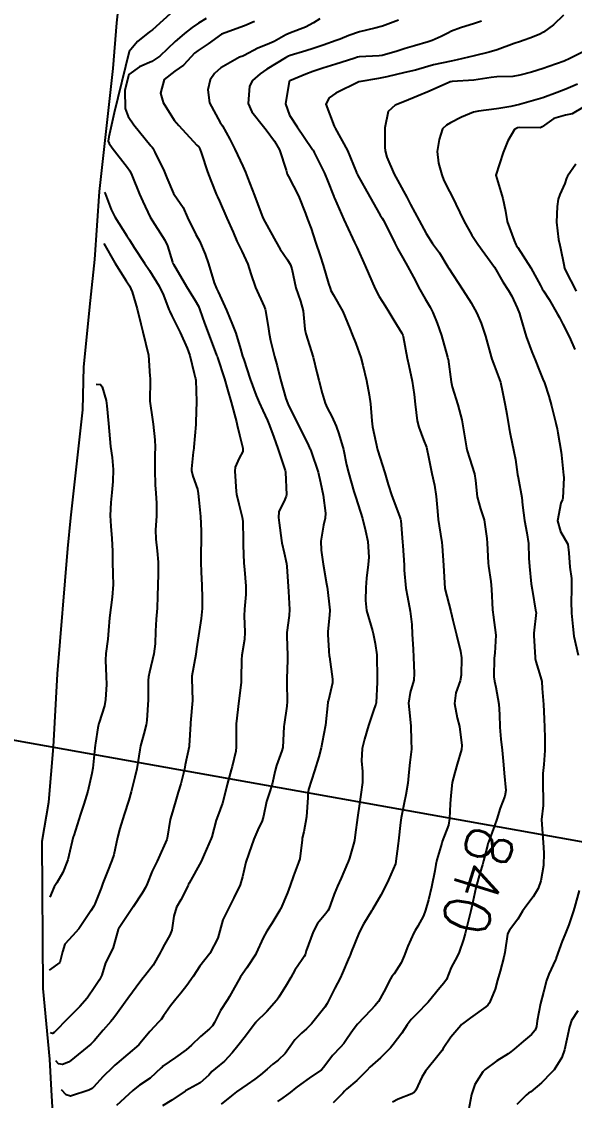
# Model space of a CAD drawing. Header units: metres. Extents: x 307586 to 320046, y 7427249 to 7434250.
# Drawn here: x 318691 to 318739.1, y 7429232.6 to 7429326.5 of the extents above; entities that cross this region are included whole.
import ezdxf
from ezdxf.enums import TextEntityAlignment as Align

# ---------------------------------------------------------------- set-up
doc = ezdxf.new("R2010")
doc.units = ezdxf.units.M
doc.header["$MEASUREMENT"] = 0
for name, color, linetype in [('Area', 45, 'Continuous'), ('Cotas', 45, 'Continuous'), ('Curvas de Nivel 1m', 11, 'Continuous'), ('Curvas de Nivel 5m', 15, 'Continuous'), ('TEXTO', 45, 'Continuous')]:
    doc.layers.add(name, color=color, linetype=linetype)
doc.styles.add('Style-STANDARD', font='STANDARD.shx')

msp = doc.modelspace()

# ---------------------------------------------------------------- linework, layer by layer
at = {"layer": 'Area'}
msp.add_polyline3d([(318694.081, 7429226.105, 841.305), (318693.659, 7429233.478, 845.194), (318693.494, 7429236.189, 845.834), (318692.914, 7429242.344, 847.194), (318692.821, 7429255.139, 848.817), (318693.423, 7429258.539, 848.768), (318693.832, 7429263.367, 849.037), (318694.172, 7429269.709, 849.177), (318695.059, 7429280.62, 848.997), (318695.325, 7429283.29, 848.997), (318696.378, 7429292.68, 848.437), (318696.468, 7429296.429, 848.436), (318697.024, 7429302.186, 847.927), (318697.417, 7429305.763, 847.187), (318697.808, 7429311.675, 845.777), (318699.021, 7429322.383, 847.027), (318699.341, 7429326.351, 845.837), (318700.262, 7429334.667, 848.668)], dxfattribs=at)
at = {"layer": 'Curvas de Nivel 1m', "flags": 128}
for points, elevation in [([(318704.271, 7429327.422), (318702.416, 7429325.755), (318702.248, 7429325.618), (318702.034, 7429325.454), (318701.125, 7429324.739), (318700.389, 7429323.849), (318699.085, 7429318.522), (318698.619, 7429316.442), (318698.574, 7429316.044), (318698.66, 7429315.858), (318698.912, 7429315.491), (318700.267, 7429313.755), (318700.459, 7429313.468), (318700.636, 7429313.09), (318701.298, 7429311.459), (318701.582, 7429310.803), (318702.223, 7429309.45), (318703.488, 7429307.431), (318703.719, 7429306.958), (318704.174, 7429305.522), (318704.205, 7429305.42), (318704.24, 7429305.351), (318705.394, 7429303.407), (318706.131, 7429302.18), (318706.418, 7429301.688), (318706.542, 7429301.394), (318706.942, 7429300.218), (318707.266, 7429299.383), (318708.002, 7429297.443), (318708.024, 7429297.371), (318708.039, 7429297.337), (318708.072, 7429297.233), (318708.685, 7429295.364), (318708.957, 7429294.443), (318709.256, 7429293.358), (318709.734, 7429291.625), (318709.802, 7429291.352), (318709.994, 7429290.497), (318710.272, 7429289.347), (318710.267, 7429289.058), (318709.97, 7429288.468), (318709.615, 7429287.697), (318709.58, 7429287.354), (318709.698, 7429285.59), (318709.729, 7429285.352), (318709.92, 7429284.512), (318710.211, 7429283.347), (318710.269, 7429282.976), (318710.305, 7429281.346), (318710.307, 7429280.918), (318710.379, 7429279.345), (318710.424, 7429278.775), (318710.55, 7429277.343), (318710.554, 7429276.614), (318710.424, 7429275.344), (318710.391, 7429274.757), (318710.444, 7429273.343), (318710.43, 7429272.69), (318710.207, 7429271.346), (318710.166, 7429270.939), (318710.149, 7429269.346), (318710.123, 7429268.96), (318709.928, 7429267.348), (318709.693, 7429265.35), (318709.703, 7429263.349), (318709.659, 7429262.992), (318709.35, 7429261.649), (318709.276, 7429261.354), (318708.918, 7429260.069), (318708.734, 7429259.359), (318708.508, 7429258.462), (318708.103, 7429257.365), (318707.965, 7429256.991), (318707.575, 7429255.542), (318707.516, 7429255.371), (318706.931, 7429254.001), (318706.645, 7429253.383), (318705.609, 7429251.484), (318705.564, 7429251.399), (318705.522, 7429251.302), (318704.878, 7429250.038), (318704.512, 7429249.41), (318704.272, 7429248.631), (318704.11, 7429247.414), (318703.924, 7429246.96), (318703.46, 7429246.164), (318703.216, 7429245.662), (318703.106, 7429245.423), (318702.496, 7429244.371), (318701.755, 7429243.437), (318701.605, 7429243.254), (318701.419, 7429243.008), (318700.282, 7429241.457), (318699.908, 7429240.95), (318699.384, 7429240.207), (318699.071, 7429239.779), (318698.818, 7429239.476), (318698.135, 7429238.712), (318697.356, 7429237.772), (318697.079, 7429237.494), (318695.338, 7429236.068), (318695.135, 7429235.926), (318694.6, 7429235.712), (318694.267, 7429235.787), (318694.033, 7429236.03)], 846), ([(318711.288, 7429326.478), (318710.42, 7429326.105), (318708.413, 7429325.38), (318707.257, 7429324.535), (318706.391, 7429323.957), (318706.071, 7429323.72), (318705.779, 7429323.406), (318705.122, 7429322.666), (318704.37, 7429322.149), (318703.442, 7429321.434), (318703.135, 7429320.222), (318703.363, 7429319.435), (318704.32, 7429317.891), (318704.713, 7429317.416), (318706.296, 7429315.723), (318706.455, 7429315.559), (318706.555, 7429315.396), (318706.688, 7429314.993), (318707.219, 7429313.386), (318707.505, 7429312.631), (318708.004, 7429311.374), (318708.072, 7429311.204), (318708.238, 7429310.828), (318708.899, 7429309.363), (318709.427, 7429308.136), (318709.766, 7429307.354), (318710.184, 7429306.472), (318710.702, 7429305.345), (318710.981, 7429304.521), (318711.393, 7429303.337), (318712.126, 7429301.675), (318712.234, 7429301.438), (318712.264, 7429301.328), (318712.498, 7429299.716), (318712.563, 7429299.323), (318712.69, 7429298.725), (318713.043, 7429297.315), (318713.252, 7429296.5), (318713.563, 7429295.307), (318714.029, 7429293.678), (318714.155, 7429293.299), (318714.265, 7429293.053), (318715.138, 7429291.289), (318715.986, 7429289.578), (318716.084, 7429289.379), (318716.125, 7429289.278), (318716.212, 7429289.044), (318716.818, 7429287.267), (318717.037, 7429286.357), (318717.265, 7429285.26), (318717.477, 7429283.689), (318717.444, 7429283.257), (318717.297, 7429282.659), (318717.062, 7429281.262), (318717.093, 7429280.48), (318717.256, 7429279.259), (318717.55, 7429277.541), (318717.609, 7429277.253), (318717.641, 7429277.063), (318717.815, 7429275.5), (318717.841, 7429275.25), (318717.843, 7429275.219), (318717.807, 7429274.836), (318717.674, 7429273.362), (318717.666, 7429273.252), (318717.672, 7429273.142), (318717.767, 7429271.704), (318717.799, 7429271.25), (318717.807, 7429271.205), (318718.075, 7429269.247), (318718.066, 7429268.919), (318717.715, 7429267.417), (318717.682, 7429267.282), (318717.677, 7429267.251), (318717.67, 7429267.209), (318717.46, 7429265.254), (318717.186, 7429263.741), (318717.086, 7429263.259), (318716.895, 7429262.502), (318716.503, 7429261.267), (318715.987, 7429259.635), (318715.929, 7429259.275), (318715.932, 7429258.962), (318715.823, 7429257.277), (318715.58, 7429255.954), (318715.452, 7429255.404), (318715.433, 7429255.281), (318715.223, 7429253.608), (318715.132, 7429253.284), (318714.684, 7429252.136), (318714.398, 7429251.291), (318714.164, 7429250.646), (318713.582, 7429249.299), (318713.556, 7429249.245), (318713.501, 7429249.146), (318712.807, 7429247.983), (318712.371, 7429247.311), (318712.039, 7429246.742), (318711.454, 7429245.421), (318711.403, 7429245.321), (318710.621, 7429244.146), (318710.087, 7429243.34), (318709.411, 7429242.147), (318709.131, 7429241.627), (318708.946, 7429241.355), (318708.33, 7429240.424), (318707.811, 7429239.366), (318707.647, 7429239.1), (318707.375, 7429238.827), (318706.593, 7429238.153), (318705.822, 7429237.393), (318705.349, 7429236.99), (318704.418, 7429236.334), (318703.334, 7429235.565), (318703.257, 7429235.497), (318703.182, 7429235.422), (318702.226, 7429234.525), (318701.31, 7429233.918), (318701.029, 7429233.722), (318700.729, 7429233.449), (318699.29, 7429232.162)], 844), ([(318716.988, 7429326.714), (318716.424, 7429326.364), (318715.718, 7429325.989), (318714.415, 7429325.492), (318714.012, 7429325.306), (318713.001, 7429324.724), (318712.4, 7429324.457), (318711.598, 7429324.135), (318710.385, 7429323.51), (318710.274, 7429323.462), (318709.995, 7429323.356), (318708.374, 7429322.447), (318707.808, 7429321.946), (318707.445, 7429321.389), (318707.226, 7429320.52), (318707.383, 7429319.39), (318708.318, 7429317.692), (318708.516, 7429317.377), (318709.162, 7429316.222), (318709.588, 7429315.357), (318710.271, 7429313.887), (318710.519, 7429313.347), (318710.696, 7429312.908), (318711.301, 7429311.339), (318711.932, 7429309.627), (318712.056, 7429309.332), (318712.218, 7429309.02), (318713.16, 7429307.316), (318713.539, 7429306.662), (318714.177, 7429305.744), (318714.428, 7429305.297), (318714.528, 7429304.936), (318714.892, 7429303.293), (318715.283, 7429302.137), (318715.512, 7429301.286), (318715.678, 7429299.714), (318715.763, 7429299.283), (318716.088, 7429298.268), (318716.386, 7429297.275), (318716.725, 7429295.936), (318716.891, 7429295.267), (318717.174, 7429294.125), (318717.448, 7429293.259), (318717.623, 7429292.86), (318718.011, 7429292.093), (318718.394, 7429291.246), (318718.638, 7429290.602), (318719.024, 7429289.24), (318719.298, 7429287.902), (318719.458, 7429287.235), (318719.936, 7429285.587), (318720.046, 7429285.229), (318720.103, 7429285.056), (318720.671, 7429283.222), (318720.959, 7429282.152), (318721.147, 7429281.217), (318721.228, 7429279.857), (318721.173, 7429279.217), (318721.029, 7429278.034), (318720.975, 7429277.219), (318720.941, 7429276.1), (318721.043, 7429275.218), (318721.544, 7429273.455), (318721.61, 7429273.212), (318721.774, 7429272.337), (318721.921, 7429271.364), (318721.93, 7429271.207), (318721.961, 7429269.423), (318721.959, 7429269.207), (318721.947, 7429269), (318721.865, 7429267.198), (318721.843, 7429267.067), (318721.708, 7429266.692), (318721.196, 7429265.207), (318720.858, 7429264.03), (318720.664, 7429263.215), (318720.592, 7429262.156), (318720.682, 7429261.214), (318720.676, 7429260.257), (318720.533, 7429259.216), (318720.422, 7429258.407), (318720.26, 7429257.22), (318720.049, 7429255.694), (318719.984, 7429255.224), (318719.909, 7429254.884), (318719.55, 7429253.687), (318719.434, 7429253.342), (318719.386, 7429253.232), (318718.827, 7429251.94), (318718.52, 7429251.24), (318718.214, 7429250.545), (318717.755, 7429249.247), (318717.671, 7429249.077), (318717.497, 7429248.868), (318716.768, 7429247.977), (318716.399, 7429247.266), (318715.793, 7429245.612), (318715.686, 7429245.277), (318715.614, 7429245.114), (318715.447, 7429244.864), (318714.799, 7429243.919), (318714.445, 7429243.29), (318714.069, 7429242.641), (318713.406, 7429241.587), (318713.288, 7429241.418), (318713.203, 7429241.302), (318712.368, 7429240.335), (318711.383, 7429239.365), (318711.347, 7429239.321), (318710.513, 7429238.185), (318709.849, 7429237.343), (318709.347, 7429236.726), (318708.686, 7429236.01), (318707.904, 7429235.364), (318707.597, 7429235.099), (318707.324, 7429234.794), (318706.58, 7429234.114), (318705.303, 7429233.432), (318705.284, 7429233.419), (318705.259, 7429233.4), (318704.098, 7429232.609), (318703.29, 7429232.116)], 843), ([(318723.812, 7429326.575), (318722.421, 7429326.051), (318721.753, 7429325.884), (318720.416, 7429325.581), (318719.502, 7429325.244), (318718.732, 7429324.931), (318718.406, 7429324.81), (318717.263, 7429324.408), (318716.396, 7429324.127), (318715.749, 7429323.93), (318714.386, 7429323.505), (318714.243, 7429323.444), (318713.993, 7429323.306), (318712.373, 7429322.319), (318711.778, 7429321.926), (318711.132, 7429321.342), (318710.86, 7429320.843), (318710.757, 7429319.346), (318711.074, 7429318.6), (318712.089, 7429317.332), (318712.31, 7429317.052), (318713.046, 7429316.065), (318713.469, 7429315.312), (318714.044, 7429313.525), (318714.092, 7429313.303), (318714.139, 7429313.179), (318714.26, 7429312.97), (318715.13, 7429311.291), (318715.742, 7429309.77), (318715.914, 7429309.283), (318716.21, 7429308.448), (318716.61, 7429307.274), (318717, 7429306.087), (318717.259, 7429305.264), (318717.735, 7429303.67), (318717.864, 7429303.254), (318717.945, 7429303.057), (318718.138, 7429302.725), (318718.966, 7429301.242), (318719.582, 7429299.761), (318719.777, 7429299.233), (318720.091, 7429298.462), (318720.546, 7429297.225), (318720.722, 7429296.568), (318721.019, 7429295.22), (318721.268, 7429293.984), (318721.377, 7429293.216), (318721.491, 7429291.732), (318721.561, 7429291.214), (318721.983, 7429289.21), (318722.628, 7429287.2), (318722.92, 7429286.173), (318723.233, 7429285.191), (318723.907, 7429283.439), (318723.995, 7429283.179), (318724.015, 7429283.066), (318724.168, 7429281.177), (318724.191, 7429280.866), (318724.298, 7429279.176), (318724.307, 7429278.725), (318724.44, 7429277.174), (318724.591, 7429276.407), (318724.843, 7429275.17), (318724.963, 7429274.001), (318725.009, 7429273.168), (318725.084, 7429271.853), (318725.104, 7429271.167), (318725.184, 7429269.731), (318725.139, 7429269.166), (318724.815, 7429268.08), (318724.689, 7429267.17), (318724.803, 7429266.068), (318724.882, 7429265.168), (318724.923, 7429263.918), (318724.936, 7429263.167), (318724.812, 7429262.007), (318724.703, 7429261.169), (318724.615, 7429260.188), (318724.442, 7429259.172), (318724.295, 7429258.491), (318724.042, 7429257.176), (318723.984, 7429256.781), (318723.808, 7429255.178), (318723.784, 7429254.964), (318723.543, 7429253.18), (318722.937, 7429251.778), (318722.666, 7429251.189), (318722.267, 7429250.441), (318721.548, 7429249.2), (318721.531, 7429249.171), (318721.502, 7429249.126), (318720.761, 7429247.934), (318720.393, 7429247.216), (318719.712, 7429245.482), (318719.616, 7429245.228), (318719.564, 7429245.116), (318719.447, 7429244.86), (318718.955, 7429243.71), (318718.734, 7429243.237), (318718.287, 7429242.368), (318717.738, 7429241.247), (318717.616, 7429241.032), (318717.397, 7429240.705), (318716.252, 7429239.267), (318715.823, 7429238.827), (318715.37, 7429238.437), (318714.793, 7429237.854), (318714.408, 7429237.289), (318713.968, 7429236.673), (318713.341, 7429236.099), (318712.891, 7429235.751), (318712.403, 7429235.309), (318711.826, 7429234.814), (318711.32, 7429234.45), (318710.66, 7429233.982), (318709.727, 7429233.344), (318709.299, 7429233.004), (318708.393, 7429232.258)], 842), ([(318731.032, 7429326.499), (318730.425, 7429326.303), (318729.196, 7429325.904), (318728.418, 7429325.617), (318728.1, 7429325.46), (318727.517, 7429325.149), (318726.754, 7429324.811), (318726.406, 7429324.695), (318725.216, 7429324.356), (318724.397, 7429324.107), (318723.688, 7429323.896), (318722.388, 7429323.518), (318722.125, 7429323.475), (318720.385, 7429323.385), (318720.261, 7429323.356), (318719.917, 7429323.237), (318718.378, 7429322.746), (318717.25, 7429322.395), (318716.371, 7429322.113), (318715.761, 7429321.894), (318714.363, 7429321.318), (318714.338, 7429321.3), (318714.317, 7429321.256), (318713.986, 7429319.305), (318714.328, 7429318.311), (318715.017, 7429317.293), (318716.294, 7429315.415), (318716.351, 7429315.336), (318716.385, 7429315.279), (318716.483, 7429315.084), (318717.369, 7429313.263), (318717.639, 7429312.642), (318718.187, 7429311.251), (318718.199, 7429311.207), (318718.241, 7429311.094), (318719.056, 7429309.242), (318719.802, 7429307.631), (318719.997, 7429307.232), (318720.189, 7429306.825), (318720.926, 7429305.222), (318721.491, 7429303.879), (318721.781, 7429303.214), (318722.136, 7429302.553), (318722.655, 7429301.729), (318722.969, 7429301.197), (318723.396, 7429300.471), (318724.105, 7429299.364), (318724.192, 7429299.179), (318724.231, 7429299.048), (318724.579, 7429297.175), (318724.706, 7429296.534), (318725.001, 7429295.171), (318725.177, 7429294.027), (318725.249, 7429293.168), (318725.444, 7429291.73), (318725.584, 7429291.164), (318725.992, 7429290.081), (318726.249, 7429289.419), (318726.321, 7429289.155), (318726.405, 7429288.725), (318726.723, 7429287.148), (318726.938, 7429286.141), (318727.086, 7429285.143), (318727.194, 7429283.861), (318727.277, 7429283.139), (318727.361, 7429282.602), (318727.575, 7429281.135), (318727.605, 7429280.859), (318727.726, 7429279.132), (318727.833, 7429277.13), (318728.364, 7429275.124), (318728.552, 7429274.372), (318728.855, 7429273.119), (318729.191, 7429271.693), (318729.28, 7429271.115), (318729.268, 7429269.594), (318729.169, 7429269.116), (318728.802, 7429268.044), (318728.687, 7429267.12), (318728.929, 7429265.89), (318729.125, 7429265.116), (318729.314, 7429263.468), (318729.281, 7429263.114), (318728.926, 7429261.841), (318728.698, 7429261.119), (318728.487, 7429260.269), (318728.362, 7429259.123), (318728.32, 7429258.415), (318728.255, 7429257.123), (318728.158, 7429256.554), (318727.624, 7429255.129), (318727.606, 7429255.096), (318727.57, 7429254.968), (318727.149, 7429253.536), (318727.058, 7429253.137), (318726.96, 7429252.562), (318726.683, 7429251.143), (318726.411, 7429250.046), (318726.166, 7429249.15), (318725.978, 7429248.67), (318725.482, 7429247.768), (318725.261, 7429247.377), (318725.148, 7429247.163), (318724.626, 7429246.004), (318724.307, 7429245.171), (318724.041, 7429244.577), (318723.43, 7429243.619), (318723.241, 7429243.366), (318723.124, 7429243.183), (318722.547, 7429242.053), (318722.065, 7429241.193), (318721.765, 7429240.83), (318721.395, 7429240.453), (318720.258, 7429239.217), (318719.863, 7429238.736), (318719.364, 7429237.986), (318719.052, 7429237.539), (318718.774, 7429237.236), (318718.082, 7429236.506), (318717.335, 7429235.48), (318717.117, 7429235.253), (318716.061, 7429234.53), (318715.314, 7429234.017), (318714.899, 7429233.694), (318714.399, 7429233.289), (318713.772, 7429232.822), (318713.295, 7429232.504)], 841), ([(318740.404, 7429324.096), (318738.539, 7429323.162), (318738.394, 7429323.091), (318738.347, 7429323.067), (318738.222, 7429323.022), (318736.871, 7429322.549), (318736.383, 7429322.366), (318735.38, 7429322.048), (318734.374, 7429321.789), (318733.749, 7429321.693), (318732.371, 7429321.64), (318731.879, 7429321.586), (318730.367, 7429321.369), (318728.467, 7429321.241), (318728.364, 7429321.228), (318728.293, 7429321.211), (318728.125, 7429321.142), (318726.355, 7429320.358), (318725.514, 7429320.006), (318724.346, 7429319.513), (318723.538, 7429319.192), (318722.902, 7429318.634), (318722.619, 7429317.205), (318722.628, 7429315.537), (318722.663, 7429315.204), (318722.814, 7429314.673), (318723.44, 7429313.192), (318723.728, 7429312.658), (318724.248, 7429311.703), (318724.525, 7429311.177), (318724.87, 7429310.541), (318725.607, 7429309.166), (318726.206, 7429308.01), (318726.759, 7429307.152), (318727.373, 7429306.331), (318728.111, 7429305.131), (318728.171, 7429305.028), (318729.414, 7429303.117), (318730.132, 7429301.996), (318730.624, 7429301.105), (318731.002, 7429300.213), (318731.375, 7429299.097), (318731.878, 7429297.29), (318731.932, 7429297.091), (318732.069, 7429296.716), (318732.518, 7429295.544), (318732.669, 7429295.081), (318732.869, 7429294.25), (318733.098, 7429293.074), (318733.235, 7429292.292), (318733.423, 7429291.069), (318733.515, 7429290.584), (318733.845, 7429289.062), (318733.972, 7429288.352), (318734.168, 7429287.058), (318734.216, 7429286.792), (318734.53, 7429285.054), (318734.6, 7429284.379), (318734.764, 7429283.051), (318734.972, 7429281.97), (318735.108, 7429281.048), (318735.155, 7429279.762), (318735.191, 7429279.047), (318735.357, 7429277.528), (318735.425, 7429277.044), (318735.768, 7429275.086), (318735.772, 7429275.04), (318735.567, 7429273.262), (318735.566, 7429273.042), (318735.682, 7429271.123), (318735.689, 7429271.041), (318735.76, 7429270.78), (318736.172, 7429269.458), (318736.263, 7429269.032), (318736.317, 7429268.448), (318736.411, 7429267.03), (318736.481, 7429265.809), (318736.501, 7429265.028), (318736.527, 7429264.18), (318736.528, 7429263.027), (318736.44, 7429261.818), (318736.367, 7429261.029), (318736.356, 7429259.755), (318736.402, 7429259.028), (318736.386, 7429258.254), (318736.255, 7429257.03), (318736.33, 7429255.778), (318736.403, 7429255.028), (318736.44, 7429254.147), (318736.43, 7429253.027), (318736.201, 7429251.701), (318735.947, 7429251.034), (318735.516, 7429250.317), (318734.96, 7429249.594), (318734.605, 7429249.049), (318734.187, 7429248.358), (318733.478, 7429247.404), (318733.338, 7429247.198), (318733.288, 7429247.062), (318733.047, 7429245.475), (318732.979, 7429245.065), (318732.66, 7429243.842), (318732.422, 7429243.07), (318732.209, 7429242.278), (318731.737, 7429241.077), (318731.586, 7429240.893), (318731.4, 7429240.748), (318730.07, 7429239.78), (318729.384, 7429239.267), (318729.305, 7429239.189), (318729.229, 7429239.112), (318728.375, 7429238.113), (318727.712, 7429237.126), (318727.572, 7429236.907), (318727.348, 7429236.629), (318726.159, 7429235.148), (318725.851, 7429234.627), (318725.308, 7429233.491), (318725.17, 7429233.296), (318724.96, 7429233.163), (318723.776, 7429232.698), (318723.296, 7429232.44)], 839), ([(318739.373, 7429321.005), (318738.358, 7429320.573), (318737.618, 7429320.29), (318736.351, 7429319.839), (318735.746, 7429319.649), (318734.345, 7429319.244), (318733.573, 7429319.072), (318732.542, 7429318.885), (318732.339, 7429318.857), (318730.764, 7429318.678), (318730.335, 7429318.57), (318729.298, 7429318.15), (318728.321, 7429317.645), (318728, 7429317.453), (318727.652, 7429317.14), (318727.356, 7429316.197), (318727.186, 7429315.147), (318727.293, 7429314.13), (318727.582, 7429313.14), (318727.752, 7429312.631), (318728.248, 7429311.68), (318728.531, 7429311.127), (318728.785, 7429310.577), (318729.492, 7429309.117), (318730.204, 7429307.877), (318730.71, 7429307.105), (318732.173, 7429305.09), (318732.895, 7429303.819), (318733.369, 7429303.072), (318733.654, 7429302.576), (318734.13, 7429301.553), (318734.331, 7429301.058), (318734.428, 7429300.749), (318734.911, 7429299.052), (318735.413, 7429297.717), (318735.688, 7429297.044), (318736.063, 7429296.081), (318736.362, 7429295.342), (318736.501, 7429295.033), (318736.898, 7429293.884), (318737.114, 7429293.024), (318737.498, 7429291.531), (318737.617, 7429291.016), (318737.676, 7429290.691), (318737.943, 7429289.011), (318737.979, 7429288.731), (318738.165, 7429287.008), (318738.175, 7429286.783), (318738.098, 7429285.008), (318738.067, 7429284.873), (318737.928, 7429284.56), (318737.63, 7429283.014), (318737.899, 7429282.101), (318738.527, 7429281.004), (318738.625, 7429280.252), (318738.71, 7429279.002), (318738.845, 7429278.003), (318738.861, 7429277), (318738.814, 7429276.009), (318738.859, 7429275), (318738.966, 7429273.834), (318739.049, 7429272.997), (318739.434, 7429271.327)], 838), ([(318739.831, 7429318.995), (318738.912, 7429318.426), (318738.332, 7429318.31), (318737.315, 7429318.038), (318736.317, 7429317.304), (318736.128, 7429317.23), (318734.316, 7429317.253), (318734.149, 7429317.229), (318733.891, 7429317.066), (318733.317, 7429316.089), (318732.927, 7429315.08), (318732.273, 7429313.09), (318732.898, 7429311.08), (318733.111, 7429309.956), (318733.269, 7429309.074), (318733.859, 7429307.404), (318734.02, 7429307.063), (318734.086, 7429306.955), (318734.19, 7429306.815), (318735.305, 7429305.049), (318736.158, 7429303.5), (318736.315, 7429303.198), (318736.408, 7429303.036), (318736.9, 7429302.27), (318737.646, 7429301.017), (318737.815, 7429300.71), (318738.114, 7429300.147), (318738.667, 7429299.004), (318739.158, 7429297.928)], 837), ([(318739.221, 7429314.063), (318738.497, 7429313.008), (318738.434, 7429312.845), (318738.263, 7429312.38), (318737.839, 7429311.426), (318737.698, 7429311.018), (318737.6, 7429310.383), (318737.545, 7429309.02), (318737.717, 7429307.5), (318737.829, 7429307.015), (318737.908, 7429306.733), (318738.176, 7429305.326), (318738.236, 7429305.009), (318738.309, 7429304.871), (318739.264, 7429302.999)], 836), ([(318698.243, 7429311.63), (318698.316, 7429311.489), (318698.843, 7429310.098), (318699.15, 7429309.481), (318700.198, 7429307.83), (318700.428, 7429307.468), (318700.843, 7429306.807), (318701.736, 7429305.454), (318702.163, 7429304.818), (318703.013, 7429303.437), (318703.375, 7429302.671), (318703.846, 7429301.424), (318703.926, 7429301.228), (318704.117, 7429300.85), (318704.82, 7429299.413), (318705.432, 7429298.058), (318705.663, 7429297.404), (318706.057, 7429295.845), (318706.137, 7429295.482), (318706.159, 7429295.398), (318706.189, 7429295.26), (318706.24, 7429293.397), (318706.209, 7429291.601), (318706.195, 7429291.397), (318706.028, 7429289.444), (318706.026, 7429289.399), (318706.022, 7429289.36), (318705.977, 7429288.998), (318705.816, 7429287.54), (318705.818, 7429287.401), (318705.948, 7429286.916), (318706.326, 7429285.783), (318706.395, 7429285.393), (318706.453, 7429284.864), (318706.595, 7429283.39), (318706.654, 7429282.152), (318706.662, 7429281.388), (318706.638, 7429280.156), (318706.633, 7429279.388), (318706.65, 7429278.589), (318706.703, 7429277.387), (318706.746, 7429276.31), (318706.736, 7429275.386), (318706.652, 7429274.536), (318706.493, 7429273.389), (318706.265, 7429271.89), (318706.184, 7429271.394), (318705.849, 7429269.503), (318705.835, 7429269.399), (318705.844, 7429269.296), (318705.912, 7429267.397), (318705.743, 7429265.449), (318705.736, 7429265.399), (318705.731, 7429265.36), (318705.678, 7429264.4), (318705.621, 7429263.443), (318705.613, 7429263.401), (318705.265, 7429261.786), (318705.197, 7429261.404), (318704.894, 7429260.143), (318704.663, 7429259.41), (318704.422, 7429258.6), (318704.065, 7429257.415), (318703.968, 7429257.037), (318703.71, 7429255.419), (318703.683, 7429255.307), (318703.567, 7429255.039), (318703.052, 7429253.924), (318702.827, 7429253.427), (318702.411, 7429252.554), (318701.969, 7429251.436), (318701.827, 7429251.129), (318701.515, 7429250.639), (318700.736, 7429249.451), (318699.473, 7429247.521), (318699.453, 7429247.49), (318699.446, 7429247.47), (318699.021, 7429245.911), (318698.802, 7429245.477), (318698.348, 7429244.572), (318698.022, 7429243.484), (318697.819, 7429243.086), (318697.413, 7429242.478), (318696.738, 7429241.5), (318696.123, 7429240.778), (318695.381, 7429240.044), (318695.117, 7429239.782), (318694.868, 7429239.525), (318694.141, 7429238.757), (318693.877, 7429238.505), (318693.73, 7429238.426), (318693.633, 7429238.449), (318693.563, 7429238.52)], 847), ([(318698.193, 7429307.16), (318699.15, 7429305.48), (318700.149, 7429303.908), (318700.422, 7429303.467), (318700.654, 7429302.949), (318701.095, 7429301.46), (318701.417, 7429300.15), (318701.577, 7429299.455), (318702.073, 7429297.45), (318702.209, 7429295.602), (318702.217, 7429295.448), (318702.213, 7429295.285), (318702.183, 7429293.448), (318702.417, 7429291.854), (318702.481, 7429291.443), (318702.624, 7429290.075), (318702.663, 7429289.44), (318702.644, 7429288.769), (318702.634, 7429287.44), (318702.67, 7429286.169), (318702.725, 7429285.438), (318702.787, 7429284.57), (318702.763, 7429283.437), (318702.695, 7429282.242), (318702.71, 7429281.438), (318702.841, 7429280.404), (318702.931, 7429279.434), (318702.907, 7429278.374), (318702.884, 7429277.434), (318702.871, 7429276.482), (318702.831, 7429275.435), (318702.756, 7429274.478), (318702.682, 7429273.437), (318702.65, 7429272.315), (318702.543, 7429271.438), (318702.171, 7429269.867), (318702.08, 7429269.445), (318702.061, 7429269.122), (318702.04, 7429267.445), (318701.922, 7429265.674), (318701.898, 7429265.447), (318701.867, 7429265.27), (318701.679, 7429264.498), (318701.456, 7429263.653), (318701.393, 7429263.444), (318701.325, 7429263.11), (318701.061, 7429261.449), (318700.903, 7429260.718), (318700.578, 7429259.456), (318700.364, 7429258.707), (318699.954, 7429257.465), (318699.581, 7429256.267), (318699.386, 7429255.472), (318699.053, 7429253.972), (318698.892, 7429253.477), (318698.515, 7429252.499), (318698.124, 7429251.484), (318697.951, 7429251.051), (318697.499, 7429249.9), (318697.38, 7429249.606), (318697.319, 7429249.493), (318697.08, 7429249.088), (318696.015, 7429247.512), (318695.467, 7429246.925), (318694.802, 7429246.184), (318694.592, 7429245.529), (318694.384, 7429244.585), (318693.433, 7429243.93)], 848), ([(318697.523, 7429294.91), (318697.895, 7429294.891), (318698.041, 7429294.685), (318698.389, 7429293.486), (318698.47, 7429293.034), (318698.61, 7429291.484), (318698.649, 7429290.831), (318698.79, 7429289.482), (318698.923, 7429288.526), (318699.002, 7429287.48), (318698.983, 7429286.439), (318698.901, 7429285.48), (318698.792, 7429284.609), (318698.754, 7429283.481), (318698.802, 7429282.573), (318698.896, 7429281.48), (318698.954, 7429280.397), (318698.937, 7429279.479), (318698.97, 7429278.355), (318699.011, 7429277.478), (318698.929, 7429276.372), (318698.807, 7429275.48), (318698.695, 7429274.586), (318698.598, 7429273.482), (318698.534, 7429272.724), (318698.367, 7429271.484), (318698.329, 7429270.913), (318698.406, 7429269.483), (318698.428, 7429268.788), (318698.351, 7429267.484), (318698.269, 7429266.923), (318697.794, 7429265.489), (318697.772, 7429265.409), (318697.686, 7429265), (318697.475, 7429263.684), (318697.442, 7429263.493), (318697.413, 7429263.246), (318697.236, 7429261.496), (318697.165, 7429261.026), (318696.809, 7429259.502), (318696.459, 7429258.36), (318696.179, 7429257.511), (318695.574, 7429255.649), (318695.535, 7429255.52), (318695.156, 7429253.917), (318695.055, 7429253.525), (318694.642, 7429252.419), (318694.103, 7429251.534), (318693.888, 7429251.166), (318693.503, 7429250.28)], 849), ([(318739.521, 7429250.847), (318739.106, 7429249.395), (318738.99, 7429248.995), (318738.614, 7429247.87), (318738.265, 7429247.002), (318738.033, 7429246.438), (318737.534, 7429245.009), (318737.511, 7429244.951), (318737.45, 7429244.828), (318736.87, 7429243.58), (318736.686, 7429243.021), (318736.412, 7429242.024), (318736.146, 7429241.029), (318735.869, 7429239.514), (318735.806, 7429239.034), (318735.699, 7429238.714), (318735.372, 7429238.321), (318734.673, 7429237.738), (318733.859, 7429237.055), (318733.586, 7429236.822), (318733.349, 7429236.659), (318732.361, 7429236.051), (318731.335, 7429235.276), (318731.143, 7429235.083), (318730.437, 7429233.972), (318730.166, 7429233.097), (318729.905, 7429231.716)], 838), ([(318739.397, 7429240.397), (318738.846, 7429239.537), (318738.669, 7429238.997), (318738.443, 7429237.923), (318738.256, 7429237.001), (318738.014, 7429236.335), (318737.335, 7429235.266), (318737.124, 7429235.013), (318736.234, 7429234.112), (318735.307, 7429233.341), (318735.127, 7429233.221), (318734.909, 7429233.044), (318734.104, 7429232.243)], 837)]:
    msp.add_lwpolyline(points, dxfattribs=dict(at, elevation=elevation))
at = {"layer": 'Curvas de Nivel 5m', "flags": 128}
for points, elevation in [([(318738.158, 7429327.023), (318737.289, 7429326.167), (318736.418, 7429325.542), (318736.092, 7429325.367), (318735.327, 7429325.051), (318734.659, 7429324.809), (318734.41, 7429324.727), (318733.879, 7429324.54), (318732.402, 7429324.001), (318731.694, 7429323.803), (318730.397, 7429323.49), (318728.91, 7429323.132), (318728.382, 7429323.022), (318726.847, 7429322.686), (318726.377, 7429322.553), (318725.302, 7429322.242), (318724.371, 7429322.02), (318722.805, 7429321.641), (318722.366, 7429321.555), (318722.072, 7429321.507), (318720.363, 7429321.23), (318718.353, 7429320.227), (318717.781, 7429319.833), (318717.507, 7429319.268), (318718.208, 7429317.358), (318718.278, 7429317.251), (318718.292, 7429317.23), (318718.312, 7429317.199), (318719.371, 7429315.239), (318720.169, 7429313.327), (318720.211, 7429313.231), (318720.262, 7429313.124), (318721.322, 7429311.219), (318722.227, 7429309.63), (318722.385, 7429309.368), (318722.475, 7429309.206), (318722.757, 7429308.66), (318723.486, 7429307.191), (318723.722, 7429306.721), (318724.18, 7429305.903), (318724.602, 7429305.176), (318725.109, 7429304.221), (318725.678, 7429303.165), (318726.135, 7429302.346), (318726.576, 7429301.602), (318726.809, 7429301.15), (318727.182, 7429300.213), (318727.55, 7429299.138), (318728.075, 7429297.27), (318728.11, 7429297.13), (318728.118, 7429297.084), (318728.384, 7429295.127), (318728.494, 7429294.678), (318728.975, 7429293.12), (318729.316, 7429291.811), (318729.449, 7429291.116), (318729.718, 7429289.38), (318729.775, 7429289.112), (318729.973, 7429288.467), (318730.415, 7429287.105), (318730.521, 7429286.531), (318730.642, 7429285.103), (318730.936, 7429284.081), (318731.255, 7429283.096), (318731.495, 7429281.486), (318731.518, 7429281.094), (318731.603, 7429279.355), (318731.63, 7429279.092), (318731.843, 7429277.747), (318731.913, 7429277.089), (318731.994, 7429275.266), (318732.004, 7429275.087), (318732.04, 7429274.856), (318732.289, 7429273.082), (318732.191, 7429271.507), (318732.138, 7429271.084), (318732.113, 7429269.443), (318732.156, 7429269.076), (318732.271, 7429268.539), (318732.544, 7429267.072), (318732.607, 7429266.168), (318732.622, 7429265.071), (318732.719, 7429264.028), (318732.838, 7429263.068), (318732.937, 7429261.78), (318732.995, 7429261.066), (318733.134, 7429259.558), (318733.061, 7429259.066), (318732.649, 7429258.028), (318732.354, 7429257.072), (318732.166, 7429256.496), (318731.637, 7429255.079), (318731.618, 7429255.034), (318731.57, 7429254.879), (318731.2, 7429253.433), (318731.103, 7429253.087), (318730.907, 7429252.46), (318730.527, 7429251.095), (318730.274, 7429249.862), (318730.108, 7429249.101), (318729.981, 7429248.618), (318729.602, 7429247.108), (318729.468, 7429246.596), (318729.085, 7429245.485), (318728.903, 7429245.116), (318728.405, 7429244.154), (318727.974, 7429243.124), (318727.757, 7429242.789), (318727.415, 7429242.379), (318726.399, 7429241.145), (318725.392, 7429240.09), (318724.923, 7429239.63), (318724.563, 7429239.168), (318724.105, 7429238.44), (318723.357, 7429237.457), (318723.229, 7429237.307), (318723.118, 7429237.182), (318722.24, 7429236.295), (318721.336, 7429235.475), (318721.059, 7429235.204), (318720.204, 7429234.333), (318719.308, 7429233.582), (318719.125, 7429233.413), (318718.961, 7429233.233), (318718.14, 7429232.396)], 840), ([(318707.09, 7429326.729), (318706.422, 7429326.32), (318705.88, 7429325.943), (318705.21, 7429325.412), (318704.778, 7429325.046), (318704.402, 7429324.724), (318703.733, 7429324.09), (318703.055, 7429323.44), (318702.378, 7429322.991), (318701.296, 7429322.538), (318700.367, 7429321.845), (318700.029, 7429320.506), (318700.044, 7429318.89), (318700.324, 7429318.217), (318700.808, 7429317.465), (318702.295, 7429315.655), (318702.395, 7429315.549), (318702.465, 7429315.447), (318702.64, 7429315.092), (318703.442, 7429313.432), (318703.684, 7429312.856), (318704.244, 7429311.506), (318704.304, 7429311.419), (318705.103, 7429310.283), (318705.471, 7429309.408), (318706.201, 7429307.941), (318706.507, 7429307.395), (318707.005, 7429306.211), (318707.306, 7429305.383), (318707.794, 7429303.73), (318707.94, 7429303.373), (318708.004, 7429303.235), (318708.139, 7429302.938), (318708.85, 7429301.363), (318709.395, 7429300.073), (318709.669, 7429299.354), (318710.083, 7429297.999), (318710.266, 7429297.348), (318710.354, 7429297.064), (318710.914, 7429295.341), (318711.451, 7429293.917), (318711.699, 7429293.333), (318712.016, 7429292.636), (318712.422, 7429291.739), (318712.59, 7429291.321), (318712.967, 7429290.289), (318713.325, 7429289.31), (318713.954, 7429287.391), (318713.981, 7429287.3), (318713.986, 7429287.267), (318714.079, 7429285.299), (318714.059, 7429285.171), (318713.927, 7429284.885), (318713.418, 7429283.8), (318713.369, 7429283.308), (318713.432, 7429282.841), (318713.656, 7429281.303), (318713.683, 7429281.105), (318713.872, 7429280.247), (318714.077, 7429279.298), (318714.113, 7429279.043), (318714.212, 7429277.296), (318714.248, 7429276.876), (318714.351, 7429275.295), (318714.31, 7429274.79), (318714.099, 7429273.297), (318714.093, 7429272.984), (318714.161, 7429271.296), (318714.159, 7429270.896), (318714.119, 7429269.296), (318714.112, 7429268.921), (318714.141, 7429267.296), (318714.118, 7429266.886), (318713.871, 7429265.298), (318713.852, 7429265.137), (318713.754, 7429263.299), (318713.74, 7429263.221), (318713.66, 7429263.002), (318713.203, 7429261.749), (318713.089, 7429261.306), (318712.823, 7429260.116), (318712.566, 7429259.311), (318712.329, 7429258.596), (318712.071, 7429257.315), (318711.976, 7429256.929), (318711.581, 7429256.139), (318711.235, 7429255.325), (318710.814, 7429254.071), (318710.533, 7429253.335), (318710.245, 7429252.054), (318710.053, 7429251.342), (318709.512, 7429250.222), (318709.222, 7429249.637), (318709.067, 7429249.354), (318708.53, 7429248.317), (318708.277, 7429247.362), (318708.118, 7429246.712), (318707.454, 7429245.444), (318707.402, 7429245.371), (318706.554, 7429244.266), (318705.951, 7429243.392), (318705.415, 7429242.594), (318704.897, 7429241.916), (318704.454, 7429241.409), (318703.979, 7429240.833), (318703.388, 7429239.968), (318703.169, 7429239.638), (318702.983, 7429239.424), (318702.194, 7429238.602), (318701.354, 7429237.565), (318701.241, 7429237.442), (318699.336, 7429235.813), (318699.152, 7429235.654), (318698.952, 7429235.474), (318698.127, 7429234.676), (318697.307, 7429233.737), (318697.175, 7429233.621), (318696.906, 7429233.496), (318695.298, 7429232.979), (318694.909, 7429233.089), (318694.503, 7429233.53)], 845)]:
    msp.add_lwpolyline(points, dxfattribs=dict(at, elevation=elevation))
at = {"layer": 'TEXTO'}
msp.add_line((318916.524, 7429223.489), (318669.001, 7429267.735), dxfattribs=at)

# ---------------------------------------------------------------- texts
at = {"layer": 'Cotas', "style": 'Style-STANDARD'}
msp.add_text('840', height=4, rotation=252.75825, dxfattribs=at).set_placement((318730.732, 7429251.681, 840), align=Align.MIDDLE_CENTER)

doc.saveas('drawing.dxf')
